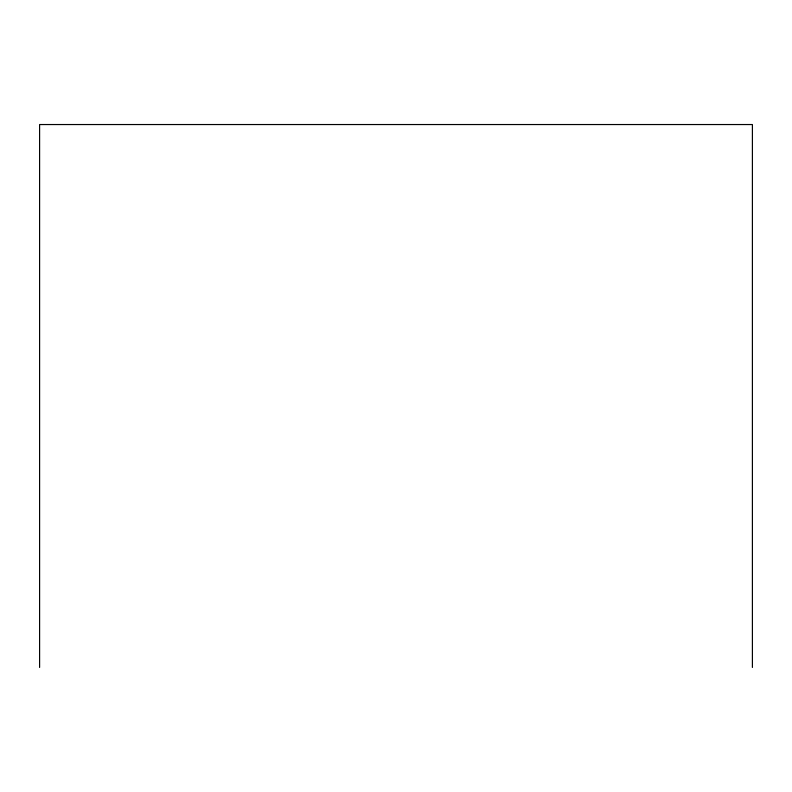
<?xml version="1.0" encoding="UTF-8"?>
<svg xmlns="http://www.w3.org/2000/svg" width="792" height="792" viewBox="0 0 792 792"><rect width="100%" height="100%" fill="white"/><g stroke="black" fill="none" stroke-linecap="round" stroke-linejoin="round"><path stroke-width="1.19" d="M752.4 667.458L752.4 124.542L39.6 124.542L39.6 667.458"/></g></svg>
